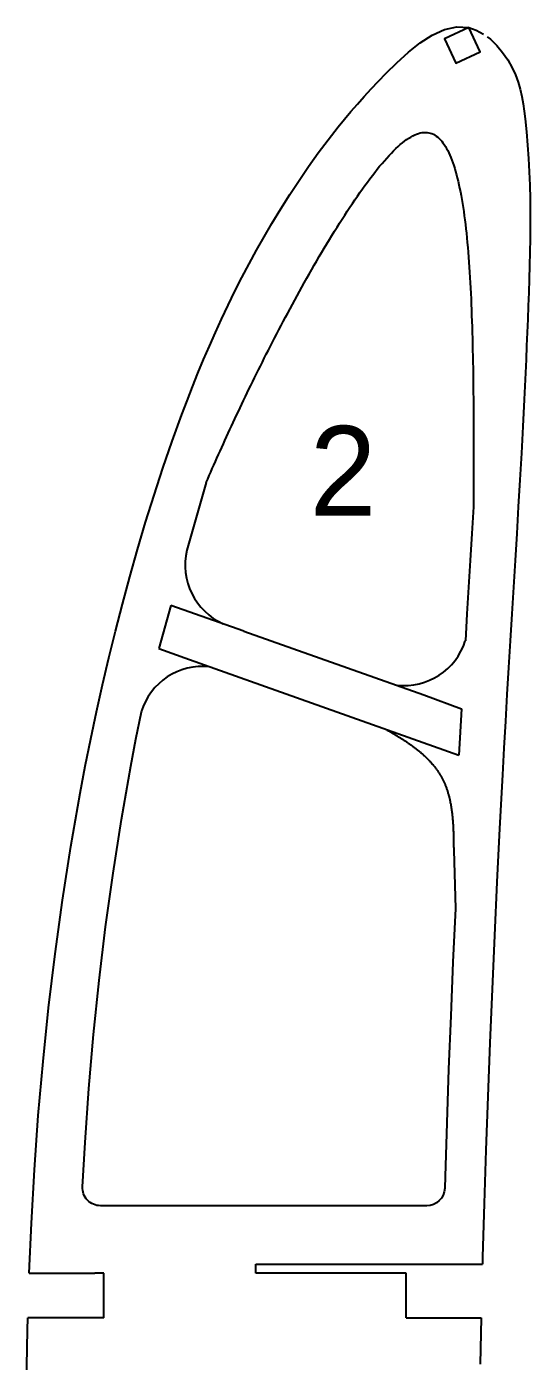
# Model space of a CAD drawing. Header units: inches. Extents: x 284 to 922, y 284 to 722.
# Drawn here: x 458.3 to 514.5, y 562.1 to 710.9 of the extents above; entities that cross this region are included whole.
import ezdxf

# ---------------------------------------------------------------- set-up
doc = ezdxf.new("R2010")
doc.units = ezdxf.units.IN
doc.header["$MEASUREMENT"] = 0
doc.layers.add('7', color=7, linetype='Continuous')
doc.styles.add('样式_4', font='txt', dxfattribs={"height": 10})

msp = doc.modelspace()

# ---------------------------------------------------------------- linework, layer by layer
at = {"color": 3}
for p, q in [((478.34, 660.08), (476.19, 652.54)), ((474.42, 646.37), (473.05, 641.55)), ((482.55, 643.48), (474.42, 646.37)), ((482.55, 643.48), (502.63, 636.41)), ((473.05, 641.55), (476.49, 640.32)), ((476.49, 640.32), (506.53, 629.65)), ((502.63, 636.41), (506.81, 634.83)), ((506.81, 634.83), (506.53, 629.65)), ((458.62, 571.89), (465.94, 571.89)), ((466.94, 571.89), (465.94, 571.89)), ((466.94, 566.89), (466.94, 571.89)), ((483.87, 571.89), (483.87, 572.89)), ((483.87, 572.89), (509.15, 572.89)), ((500.66, 571.89), (483.87, 571.89)), ((500.66, 566.89), (500.66, 571.89)), ((466.94, 566.89), (458.47, 566.89)), ((500.66, 566.89), (509, 566.89))]:
    msp.add_line(p, q, dxfattribs=at)
for points in [[(478.34, 660.08, 0), (478.52, 660.46, 0), (478.69, 660.85, 0), (478.86, 661.24, 0), (479.03, 661.63, 0), (479.21, 662.02, 0), (479.38, 662.41, 0), (479.55, 662.8, 0), (479.73, 663.19, 0), (479.91, 663.58, 0), (480.09, 663.98, 0), (480.26, 664.37, 0), (480.44, 664.77, 0), (480.63, 665.17, 0), (480.81, 665.57, 0), (480.99, 665.97, 0), (481.18, 666.37, 0), (481.37, 666.77, 0), (481.55, 667.18, 0), (481.74, 667.58, 0), (481.94, 667.99, 0), (482.13, 668.4, 0), (482.32, 668.82, 0), (482.52, 669.23, 0), (482.72, 669.65, 0), (482.92, 670.07, 0), (483.12, 670.49, 0), (483.33, 670.91, 0), (483.54, 671.34, 0), (483.75, 671.76, 0), (483.96, 672.19, 0), (484.17, 672.63, 0), (484.39, 673.06, 0), (484.61, 673.5, 0), (484.83, 673.94, 0), (485.05, 674.38, 0), (485.28, 674.83, 0), (485.51, 675.28, 0), (485.74, 675.73, 0), (485.97, 676.19, 0), (486.21, 676.64, 0), (486.45, 677.11, 0), (486.7, 677.57, 0), (486.94, 678.04, 0), (487.19, 678.51, 0), (487.45, 678.98, 0), (487.7, 679.46, 0), (487.96, 679.94, 0), (488.22, 680.42, 0), (488.49, 680.91, 0), (488.75, 681.39, 0), (489.02, 681.88, 0), (489.29, 682.36, 0), (489.56, 682.85, 0), (489.84, 683.33, 0), (490.11, 683.82, 0), (490.39, 684.3, 0), (490.67, 684.79, 0), (490.95, 685.27, 0), (491.23, 685.75, 0), (491.51, 686.22, 0), (491.8, 686.7, 0), (492.08, 687.17, 0), (492.37, 687.64, 0), (492.65, 688.1, 0), (492.94, 688.56, 0), (493.22, 689.01, 0), (493.51, 689.46, 0), (493.79, 689.91, 0), (494.08, 690.34, 0), (494.36, 690.78, 0), (494.65, 691.2, 0), (494.93, 691.62, 0), (495.21, 692.03, 0), (495.49, 692.43, 0), (495.77, 692.83, 0), (496.05, 693.22, 0), (496.33, 693.59, 0), (496.61, 693.96, 0), (496.88, 694.32, 0), (497.15, 694.67, 0), (497.42, 695.01, 0), (497.69, 695.34, 0), (497.96, 695.66, 0), (498.22, 695.96, 0), (498.48, 696.26, 0), (498.74, 696.54, 0), (499, 696.81, 0), (499.25, 697.07, 0), (499.5, 697.31, 0), (499.75, 697.54, 0), (499.99, 697.76, 0), (500.23, 697.96, 0), (500.47, 698.14, 0), (500.7, 698.32, 0), (500.93, 698.47, 0), (501.16, 698.61, 0), (501.38, 698.74, 0), (501.6, 698.84, 0), (501.81, 698.93, 0), (502.02, 699.01, 0), (502.22, 699.06, 0), (502.42, 699.1, 0), (502.61, 699.12, 0), (502.8, 699.13, 0), (502.99, 699.12, 0), (503.17, 699.09, 0), (503.34, 699.05, 0), (503.52, 698.99, 0), (503.68, 698.91, 0), (503.85, 698.82, 0), (504.01, 698.72, 0), (504.17, 698.6, 0), (504.32, 698.46, 0), (504.47, 698.31, 0), (504.61, 698.14, 0), (504.75, 697.96, 0), (504.89, 697.77, 0), (505.02, 697.56, 0), (505.15, 697.34, 0), (505.28, 697.11, 0), (505.4, 696.86, 0), (505.52, 696.6, 0), (505.64, 696.32, 0), (505.75, 696.03, 0), (505.86, 695.73, 0), (505.96, 695.42, 0), (506.06, 695.09, 0), (506.16, 694.76, 0), (506.26, 694.41, 0), (506.35, 694.05, 0), (506.44, 693.67, 0), (506.53, 693.29, 0), (506.61, 692.9, 0), (506.69, 692.49, 0), (506.77, 692.07, 0), (506.85, 691.65, 0), (506.92, 691.21, 0), (506.99, 690.76, 0), (507.06, 690.3, 0), (507.12, 689.83, 0), (507.19, 689.36, 0), (507.25, 688.87, 0), (507.3, 688.37, 0), (507.36, 687.87, 0), (507.41, 687.35, 0), (507.46, 686.83, 0), (507.51, 686.3, 0), (507.55, 685.76, 0), (507.6, 685.21, 0), (507.64, 684.66, 0), (507.68, 684.09, 0), (507.72, 683.52, 0), (507.75, 682.94, 0), (507.79, 682.36, 0), (507.82, 681.77, 0), (507.85, 681.17, 0), (507.88, 680.56, 0), (507.9, 679.95, 0), (507.93, 679.33, 0), (507.95, 678.7, 0), (507.97, 678.07, 0), (507.99, 677.44, 0), (508.01, 676.8, 0), (508.03, 676.15, 0), (508.04, 675.5, 0), (508.06, 674.84, 0), (508.07, 674.18, 0), (508.08, 673.51, 0), (508.1, 672.84, 0), (508.11, 672.17, 0), (508.12, 671.49, 0), (508.12, 670.8, 0), (508.13, 670.12, 0), (508.14, 669.43, 0), (508.14, 668.74, 0), (508.15, 668.04, 0), (508.15, 667.34, 0), (508.15, 666.64, 0), (508.16, 665.94, 0), (508.16, 665.23, 0), (508.16, 664.52, 0), (508.16, 663.81, 0), (508.16, 663.1, 0), (508.16, 662.39, 0), (508.16, 661.67, 0), (508.16, 660.96, 0), (508.16, 660.24, 0), (508.16, 659.52, 0), (508.16, 658.81, 0), (508.15, 658.09, 0), (508.15, 657.37, 0)], [(498.47, 632.51, 0), (498.54, 632.47, 0), (498.62, 632.43, 0), (498.69, 632.38, 0), (498.77, 632.34, 0), (498.84, 632.29, 0), (498.91, 632.25, 0), (498.99, 632.21, 0), (499.06, 632.16, 0), (499.14, 632.12, 0), (499.21, 632.07, 0), (499.28, 632.03, 0), (499.36, 631.99, 0), (499.43, 631.94, 0), (499.51, 631.9, 0), (499.58, 631.85, 0), (499.65, 631.81, 0), (499.73, 631.76, 0), (499.8, 631.72, 0), (499.87, 631.67, 0), (499.94, 631.63, 0), (500.02, 631.58, 0), (500.09, 631.53, 0), (500.16, 631.49, 0), (500.24, 631.44, 0), (500.31, 631.4, 0), (500.38, 631.35, 0), (500.45, 631.3, 0), (500.52, 631.26, 0), (500.6, 631.21, 0), (500.67, 631.16, 0), (500.74, 631.11, 0), (500.81, 631.06, 0), (500.88, 631.02, 0), (500.95, 630.97, 0), (501.02, 630.92, 0), (501.09, 630.87, 0), (501.16, 630.82, 0), (501.23, 630.77, 0), (501.3, 630.72, 0), (501.37, 630.67, 0), (501.44, 630.62, 0), (501.51, 630.56, 0), (501.58, 630.51, 0), (501.65, 630.46, 0), (501.72, 630.41, 0), (501.79, 630.35, 0), (501.85, 630.3, 0), (501.92, 630.25, 0), (501.99, 630.19, 0), (502.06, 630.14, 0), (502.12, 630.08, 0), (502.19, 630.03, 0), (502.26, 629.97, 0), (502.32, 629.91, 0), (502.39, 629.86, 0), (502.45, 629.8, 0), (502.52, 629.74, 0), (502.58, 629.68, 0), (502.65, 629.62, 0), (502.71, 629.57, 0), (502.77, 629.51, 0), (502.84, 629.45, 0), (502.9, 629.38, 0), (502.96, 629.32, 0), (503.02, 629.26, 0), (503.08, 629.2, 0), (503.14, 629.14, 0), (503.2, 629.07, 0), (503.26, 629.01, 0), (503.32, 628.95, 0), (503.38, 628.88, 0), (503.44, 628.82, 0), (503.49, 628.75, 0), (503.55, 628.69, 0), (503.61, 628.62, 0), (503.66, 628.56, 0), (503.72, 628.49, 0), (503.77, 628.42, 0), (503.83, 628.35, 0), (503.88, 628.29, 0), (503.93, 628.22, 0), (503.98, 628.15, 0), (504.03, 628.08, 0), (504.08, 628.01, 0), (504.13, 627.94, 0), (504.18, 627.87, 0), (504.23, 627.8, 0), (504.27, 627.73, 0), (504.32, 627.66, 0), (504.37, 627.58, 0), (504.41, 627.51, 0), (504.45, 627.44, 0), (504.5, 627.37, 0), (504.54, 627.29, 0), (504.58, 627.22, 0), (504.62, 627.15, 0), (504.66, 627.07, 0), (504.7, 627, 0), (504.74, 626.92, 0), (504.77, 626.85, 0), (504.81, 626.77, 0), (504.84, 626.7, 0), (504.88, 626.62, 0), (504.91, 626.54, 0), (504.95, 626.46, 0), (504.98, 626.39, 0), (505.01, 626.31, 0), (505.04, 626.23, 0), (505.07, 626.15, 0), (505.1, 626.08, 0), (505.13, 626, 0), (505.16, 625.92, 0), (505.19, 625.84, 0), (505.21, 625.76, 0), (505.24, 625.68, 0), (505.26, 625.6, 0), (505.29, 625.52, 0), (505.31, 625.44, 0), (505.34, 625.36, 0), (505.36, 625.27, 0), (505.38, 625.19, 0), (505.4, 625.11, 0), (505.43, 625.03, 0), (505.45, 624.95, 0), (505.47, 624.86, 0), (505.49, 624.78, 0), (505.5, 624.7, 0), (505.52, 624.61, 0), (505.54, 624.53, 0), (505.56, 624.45, 0), (505.57, 624.36, 0), (505.59, 624.28, 0), (505.61, 624.19, 0), (505.62, 624.11, 0), (505.64, 624.02, 0), (505.65, 623.94, 0), (505.66, 623.85, 0), (505.68, 623.77, 0), (505.69, 623.68, 0), (505.7, 623.6, 0), (505.72, 623.51, 0), (505.73, 623.42, 0), (505.74, 623.34, 0), (505.75, 623.25, 0), (505.76, 623.17, 0), (505.77, 623.08, 0), (505.78, 622.99, 0), (505.79, 622.9, 0), (505.8, 622.82, 0), (505.81, 622.73, 0), (505.81, 622.64, 0), (505.82, 622.55, 0), (505.83, 622.47, 0), (505.84, 622.38, 0), (505.84, 622.29, 0), (505.85, 622.2, 0), (505.86, 622.11, 0), (505.86, 622.02, 0), (505.87, 621.93, 0), (505.87, 621.85, 0), (505.88, 621.76, 0), (505.88, 621.67, 0), (505.89, 621.58, 0), (505.89, 621.49, 0), (505.9, 621.4, 0), (505.9, 621.31, 0), (505.9, 621.22, 0), (505.91, 621.13, 0), (505.91, 621.04, 0), (505.91, 620.95, 0), (505.92, 620.86, 0), (505.92, 620.77, 0), (505.92, 620.68, 0), (505.92, 620.59, 0), (505.93, 620.5, 0), (505.93, 620.41, 0), (505.93, 620.32, 0), (505.93, 620.23, 0), (505.93, 620.14, 0), (505.93, 620.05, 0), (505.94, 619.96, 0), (505.94, 619.87, 0), (505.94, 619.78, 0), (505.94, 619.69, 0), (505.94, 619.6, 0), (505.94, 619.5, 0), (505.94, 619.41, 0), (505.95, 619.32, 0), (505.95, 619.23, 0), (505.95, 619.14, 0), (505.95, 619.05, 0)]]:
    msp.add_polyline3d(points, dxfattribs=at)
for centre, radius, start, end in [((483.21, 650.88), 7.21, 166.7135, 245.8251), ((500.44, 644.56), 7.13, 263.448, 342.5511), ((477.95, 632.43), 7.14, 83.7167, 163.2448)]:
    msp.add_arc(centre, radius, start, end, dxfattribs=at)
at = {"layer": '7', "color": 3, "linetype": 'Continuous'}
for points in [[(458.62, 571.89), (458.86, 577.46), (459.2, 583.43), (459.63, 589.46), (460.16, 595.48), (460.78, 601.5), (461.5, 607.5), (462.32, 613.48), (463.25, 619.46), (464.29, 625.41), (464.87, 628.44), (465.48, 631.47), (466.12, 634.49), (466.79, 637.5), (467.5, 640.51), (468.23, 643.5), (469, 646.49), (469.83, 649.56), (470.69, 652.61), (471.59, 655.65), (472.53, 658.67), (473.52, 661.69), (474.55, 664.68), (475.64, 667.66), (476.22, 669.2), (476.82, 670.74), (477.43, 672.27), (478.06, 673.79), (478.71, 675.3), (479.37, 676.8), (480.05, 678.3), (480.79, 679.85), (481.54, 681.4), (482.32, 682.93), (483.13, 684.46), (483.95, 685.98), (484.81, 687.48), (485.68, 688.98), (486.66, 690.59), (487.67, 692.19), (488.71, 693.77), (489.76, 695.31), (490.85, 696.83), (491.95, 698.31), (493.07, 699.75), (493.77, 700.6), (494.48, 701.45), (495.21, 702.29), (495.96, 703.13), (496.74, 703.98), (497.56, 704.84), (498.42, 705.72), (499.62, 706.9), (500.89, 708.06), (502.21, 709.11), (503.56, 709.98), (504.93, 710.61), (506.29, 710.91), (507.64, 710.82), (508.47, 710.54), (509.27, 710.09)], [(507.64, 710.82), (504.92, 709.57), (506.17, 706.84), (508.9, 708.1), (507.64, 710.82)], [(509.68, 709.79), (510.04, 709.51), (510.75, 708.82), (511.4, 708.05), (511.98, 707.21), (512.48, 706.33), (512.83, 705.54), (513.12, 704.74), (513.36, 703.94), (513.54, 703.12), (513.69, 702.3), (513.81, 701.48), (513.91, 700.65), (514.06, 699.18), (514.19, 697.7), (514.29, 696.21), (514.37, 694.72), (514.43, 693.23), (514.47, 691.73), (514.49, 690.24), (514.49, 688.74), (514.48, 687.25), (514.45, 685.76), (514.41, 684.27), (514.37, 682.77), (514.32, 681.28), (514.26, 679.79), (514.2, 678.3), (514.15, 676.8), (514.08, 675.31), (514.02, 673.81), (513.95, 672.32), (513.89, 670.83), (513.81, 669.33), (513.66, 666.34), (513.5, 663.35), (513.33, 660.36), (513.15, 657.37), (512.97, 654.38), (512.79, 651.39), (512.61, 648.4), (512.43, 645.41), (512.25, 642.42), (512.07, 639.43), (511.89, 636.44), (511.72, 633.45), (511.55, 630.46), (511.39, 627.47), (511.07, 621.49), (510.77, 615.51), (510.49, 609.54), (510.22, 603.56), (509.97, 597.59), (509.74, 591.61), (509.53, 585.62), (509.34, 579.65), (509.17, 573.68), (509.15, 572.89)], [(508.15, 657.37), (507.97, 654.38), (507.79, 651.39), (507.61, 648.4), (507.43, 645.41), (507.25, 642.42)], [(458.33, 559.55), (458.43, 565.52), (458.47, 566.89)], [(509, 566.89), (508.88, 561.74)]]:
    msp.add_lwpolyline(points, dxfattribs=at)
msp.add_lwpolyline([(505.95, 619.05), (505.95, 619.05), (506.13, 612.56), (505.86, 606.58), (505.61, 600.6), (505.38, 594.63), (505.17, 588.64), (504.98, 582.67), (504.94, 581.35, -0.405815), (502.94, 579.41), (466.56, 579.41, -0.431039), (464.56, 581.52), (464.84, 586.45), (465.27, 592.48), (465.8, 598.5), (466.42, 604.52), (467.13, 610.52), (467.96, 616.5), (468.89, 622.48), (469.93, 628.43), (470.51, 631.46), (471.12, 634.49), (471.12, 634.49), (471.12, 634.49)], format="xyb", dxfattribs=at)

# ---------------------------------------------------------------- texts
at = {"color": 3, "insert": (489.9, 666.38), "char_height": 10, "attachment_point": 1, "style": '样式_4'}
msp.add_mtext_dynamic_manual_height_columns('2', width=22.2763, gutter_width=50, heights=[0], dxfattribs=at)

doc.saveas('drawing.dxf')
